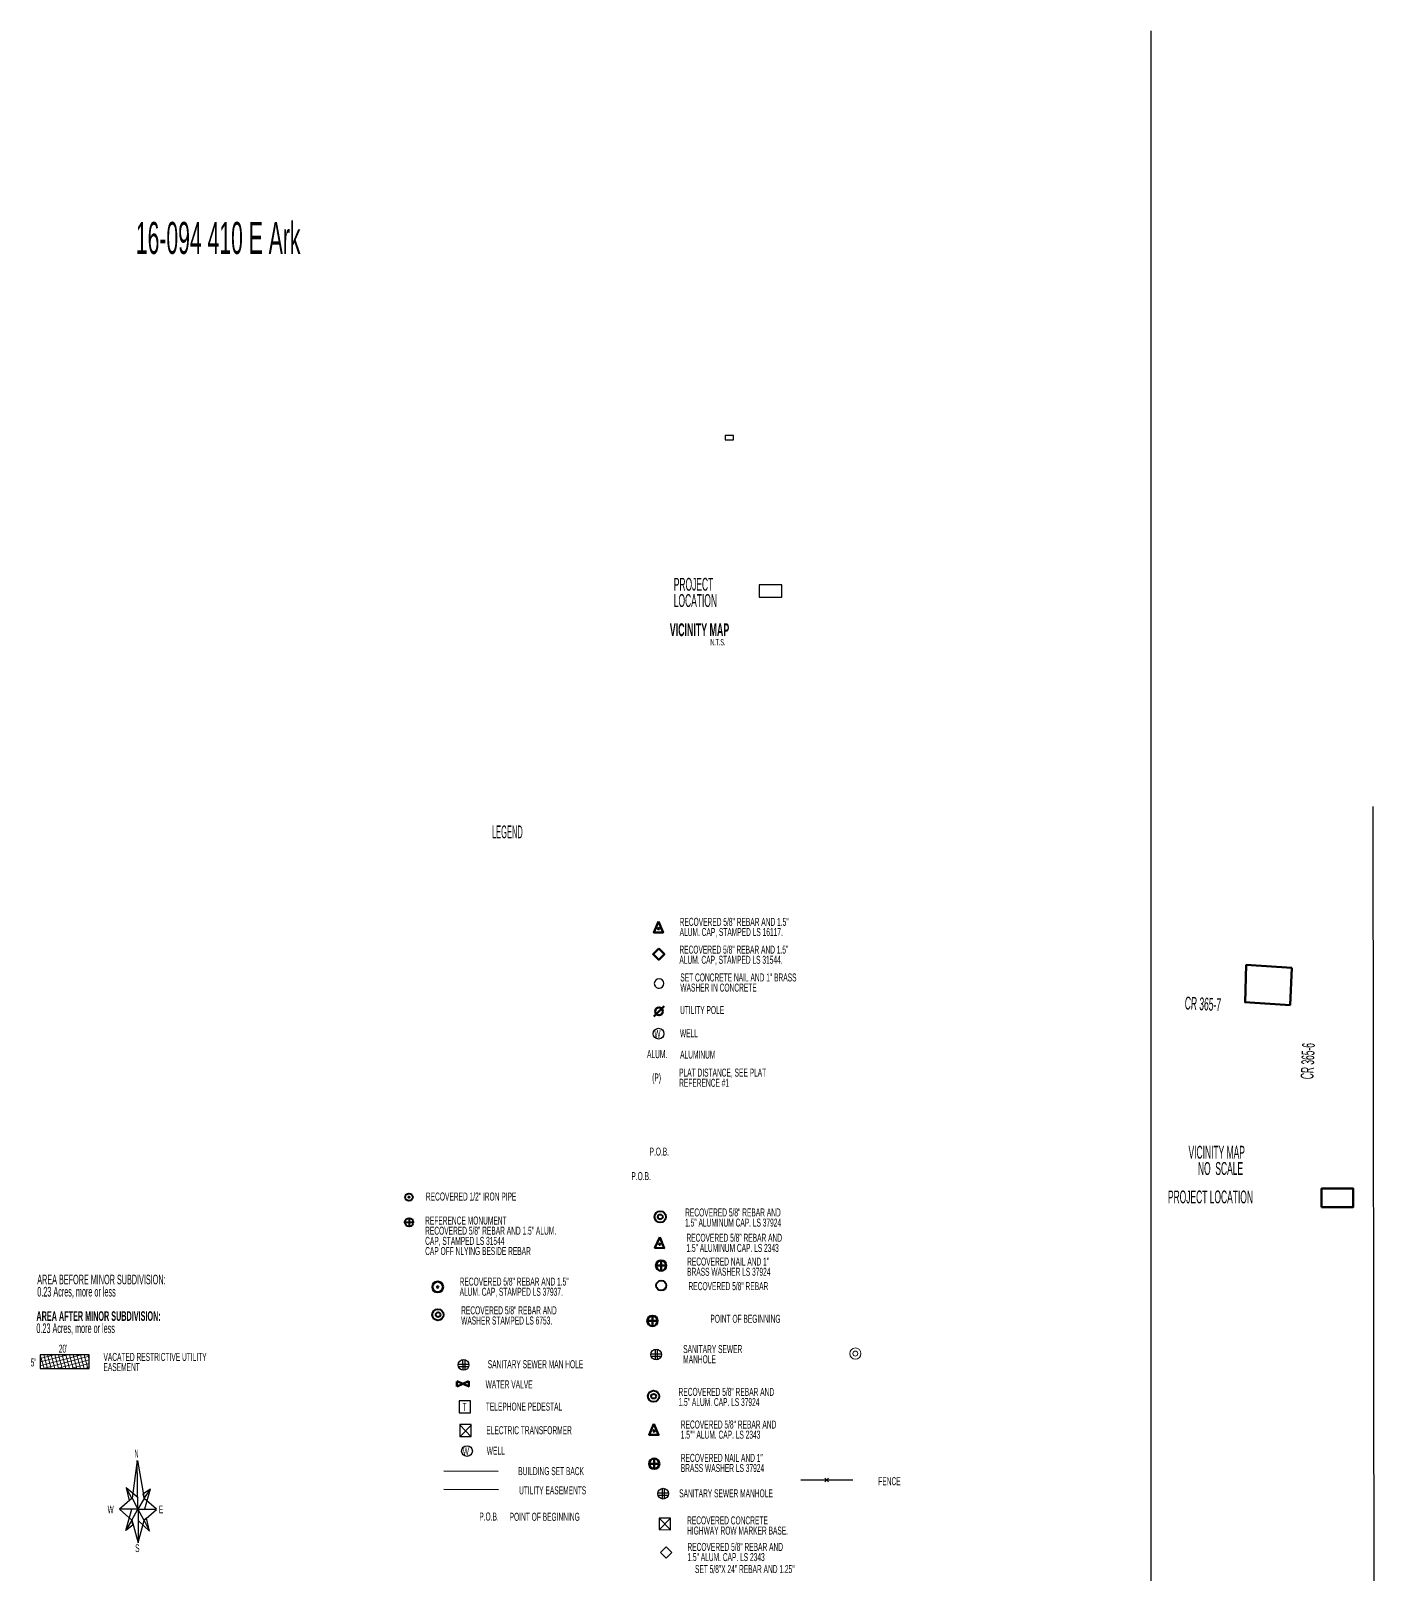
# Model space of a CAD drawing. Extents: x 2835785 to 2851632, y 1243954 to 1251877.
# Drawn here: x 2846998 to 2847568, y 1247109 to 1247764 of the extents above; entities that cross this region are included whole.
import ezdxf

# ---------------------------------------------------------------- set-up
doc = ezdxf.new("R2010")
doc.units = 0
doc.header["$MEASUREMENT"] = 0
doc.linetypes.add('Dash Dot2', pattern=[173.037249, 43.259311, -38.933378, 8.651862, -38.933386, 43.259311])
doc.linetypes.add('Dash3', pattern=[138.430138, 46.143378, -46.143378, 46.143378, -3.43795e-06])
for name, color, linetype, true_color in [('Layout', 5, 'Continuous', 0x0000ff), ('Lot_Line', 3, 'Continuous', 0x00ff00), ('Points', 3, 'Continuous', 0x00ff00), ('Text', 5, 'Continuous', 0x0000ff)]:
    doc.layers.add(name, color=color, linetype=linetype, true_color=true_color)
doc.styles.add('Abadi MT Condensed Light', font='txt', dxfattribs={"width": 0.383758, "height": 4.186666})
doc.styles.add('Arial29', font='arialbd.ttf', dxfattribs={"width": 0.384021, "height": 5.173333})
doc.styles.add('Arial30', font='arialbd.ttf', dxfattribs={"width": 0.383816, "height": 6.9})
doc.styles.add('Banjoman Open Bold1', font='txt', dxfattribs={"width": 0.383939, "height": 17.246666})

msp = doc.modelspace()

# ---------------------------------------------------------------- linework, layer by layer
at = {"layer": 'Layout', "color": 5, "linetype": 'ByBlock', "ltscale": 30, "true_color": 0x0000ff}
for p, q in [((2847473.07, 1247763.82), (2847473.07, 1246358.05)), ((2847043.31, 1247157.4), (2847046.17, 1247141.23)), ((2847043.56, 1247141.58), (2847038.49, 1247145.73)), ((2847048.76, 1247145.3), (2847046.27, 1247136.79)), ((2847040.99, 1247141.38), (2847035.62, 1247136.69)), ((2847038.36, 1247127.77), (2847040.85, 1247136.72)), ((2847040.85, 1247132.16), (2847043.54, 1247122.5)), ((2847048.38, 1247127.36), (2847043.54, 1247131.89)), ((2847046.07, 1247131.94), (2847051.43, 1247136.68))]:
    msp.add_line(p, q, dxfattribs=at)
at = {"layer": 'Layout', "color": 18, "linetype": 'ByBlock', "lineweight": 50, "ltscale": 30, "true_color": 0x000000}
for p, q in [((2847266.73, 1247350.15), (2847262.25, 1247345.67)), ((2847263.59, 1247240.05), (2847267.2, 1247240.04)), ((2847265.39, 1247241.77), (2847265.44, 1247238.22)), ((2847259.93, 1247216.6), (2847263.53, 1247216.59)), ((2847261.73, 1247218.33), (2847261.77, 1247214.78)), ((2847178.79, 1247188.79), (2847178.81, 1247190.86)), ((2847178.81, 1247191), (2847183.96, 1247188.78)), ((2847183.76, 1247191.06), (2847178.94, 1247188.73)), ((2847183.88, 1247188.73), (2847183.83, 1247191)), ((2847262.45, 1247157.74), (2847262.5, 1247154.19)), ((2847260.65, 1247156.01), (2847264.26, 1247156))]:
    msp.add_line(p, q, dxfattribs=at)
at = {"layer": 'Layout', "color": 18, "linetype": 'ByBlock', "lineweight": 40, "ltscale": 30, "true_color": 0x000000}
for p, q in [((2847156.68, 1247258.45), (2847160.29, 1247258.44)), ((2847158.48, 1247260.18), (2847158.52, 1247256.63))]:
    msp.add_line(p, q, dxfattribs=at)
at = {"layer": 'Layout', "color": 18, "linetype": 'ByBlock', "lineweight": 25, "ltscale": 30, "true_color": 0x000000}
for p, q in [((2847262.87, 1247204.59), (2847262.88, 1247200.13)), ((2847263.72, 1247204.57), (2847263.72, 1247200.17)), ((2847179.43, 1247198.25), (2847183.84, 1247198.24)), ((2847179.43, 1247197.25), (2847183.75, 1247197.26)), ((2847181.21, 1247200.18), (2847181.23, 1247195.72)), ((2847182.07, 1247200.16), (2847182.07, 1247195.75)), ((2847261.08, 1247202.66), (2847265.5, 1247202.66)), ((2847261.08, 1247201.67), (2847265.41, 1247201.68)), ((2847184.93, 1247172.5), (2847180.03, 1247167.5)), ((2847180.07, 1247172.52), (2847184.89, 1247167.48)), ((2847265.88, 1247145.54), (2847265.89, 1247141.08)), ((2847266.73, 1247145.52), (2847266.73, 1247141.12)), ((2847264.1, 1247143.61), (2847268.51, 1247143.61)), ((2847264.1, 1247142.62), (2847268.42, 1247142.63)), ((2847269.42, 1247132.94), (2847264.52, 1247127.94)), ((2847264.56, 1247132.96), (2847269.39, 1247127.93))]:
    msp.add_line(p, q, dxfattribs=at)
at = {"layer": 'Layout', "color": 5, "linetype": 'ByBlock', "lineweight": 25, "true_color": 0x0000ff}
for p, q in [((2847346.63, 1247149.06), (2847324.58, 1247149.06)), ((2847336.38, 1247149.84), (2847334.83, 1247148.28)), ((2847336.38, 1247148.28), (2847334.83, 1247149.84))]:
    msp.add_line(p, q, dxfattribs=at)
at = {"layer": 'Layout', "color": 5, "linetype": 'ByBlock', "ltscale": 30, "true_color": 0x0000ff}
for points in [[(2847292.58, 1247590.35), (2847296.06, 1247590.35), (2847296.06, 1247592.21), (2847292.58, 1247592.21), (2847292.58, 1247590.35)], [(2847306.98, 1247523.57), (2847316.61, 1247523.57), (2847316.61, 1247528.77), (2847306.98, 1247528.77), (2847306.98, 1247523.57)], [(2847002.11, 1247196.42), (2847022.89, 1247196.42), (2847022.89, 1247202.28), (2847002.11, 1247202.28), (2847002.11, 1247196.42)]]:
    msp.add_lwpolyline(points, dxfattribs=at)
at = {"layer": 'Layout', "color": 18, "linetype": 'ByBlock', "lineweight": 50, "ltscale": 30, "true_color": 0x000000}
for points in [[(2847264.29, 1247386.01), (2847266.24, 1247381.36), (2847262.23, 1247381.4), (2847264.29, 1247386.01)], [(2847264.39, 1247374.57), (2847262, 1247372.17), (2847264.39, 1247369.78), (2847266.79, 1247372.17), (2847264.39, 1247374.57)], [(2847264.78, 1247252.15), (2847266.74, 1247247.5), (2847262.72, 1247247.54), (2847264.78, 1247252.15)], [(2847262.36, 1247172.92), (2847264.31, 1247168.28), (2847260.3, 1247168.31), (2847262.36, 1247172.92)]]:
    msp.add_lwpolyline(points, dxfattribs=at)
at = {"layer": 'Layout', "color": 5, "linetype": 'ByBlock', "lineweight": 120, "ltscale": 30, "true_color": 0x0000ff}
msp.add_lwpolyline([(2847545.46, 1247264.89), (2847558.92, 1247264.89), (2847558.92, 1247272.77), (2847545.46, 1247272.77), (2847545.46, 1247264.89)], dxfattribs=at)
at = {"layer": 'Layout', "color": 5, "linetype": 'ByBlock', "lineweight": 0, "ltscale": 30, "true_color": 0x0000ff}
for points in [[(2847002.11, 1247202.28), (2847002.11, 1247202.28)], [(2847002.11, 1247200.73), (2847007.91, 1247202.28)], [(2847002.11, 1247199.18), (2847013.71, 1247202.28)], [(2847002.11, 1247197.62), (2847019.5, 1247202.28)], [(2847002.11, 1247202.22), (2847003.67, 1247196.42)], [(2847002.11, 1247196.42), (2847002.11, 1247196.42)], [(2847003.43, 1247196.42), (2847022.89, 1247201.64)], [(2847003.65, 1247202.28), (2847005.22, 1247196.42)], [(2847005.2, 1247202.28), (2847006.77, 1247196.42)], [(2847006.76, 1247202.28), (2847008.33, 1247196.42)], [(2847008.31, 1247202.28), (2847009.88, 1247196.42)], [(2847009.22, 1247196.42), (2847022.89, 1247200.08)], [(2847009.86, 1247202.28), (2847011.43, 1247196.42)], [(2847011.41, 1247202.28), (2847012.98, 1247196.42)], [(2847012.97, 1247202.28), (2847014.54, 1247196.42)], [(2847014.52, 1247202.28), (2847016.09, 1247196.42)], [(2847015.02, 1247196.42), (2847022.89, 1247198.53)], [(2847016.07, 1247202.28), (2847017.64, 1247196.42)], [(2847017.63, 1247202.28), (2847019.2, 1247196.42)], [(2847019.18, 1247202.28), (2847020.75, 1247196.42)], [(2847020.73, 1247202.28), (2847022.3, 1247196.42)], [(2847020.81, 1247196.42), (2847022.89, 1247196.98)], [(2847022.28, 1247202.28), (2847022.89, 1247200.03)]]:
    msp.add_lwpolyline(points, dxfattribs=at)
at = {"layer": 'Layout', "color": 18, "linetype": 'ByBlock', "lineweight": 25, "ltscale": 30, "true_color": 0x000000}
for points in [[(2847179.77, 1247182.67), (2847179.71, 1247177.62), (2847184.6, 1247177.59), (2847184.6, 1247182.67), (2847179.77, 1247182.67)], [(2847180.02, 1247172.62), (2847179.96, 1247167.57), (2847184.84, 1247167.54), (2847184.84, 1247172.62), (2847180.02, 1247172.62)], [(2847264.56, 1247133), (2847264.52, 1247128.06), (2847269.39, 1247127.93), (2847269.38, 1247133), (2847264.56, 1247133)], [(2847267.53, 1247120.79), (2847265.14, 1247118.4), (2847267.53, 1247116), (2847269.93, 1247118.4), (2847267.53, 1247120.79)]]:
    msp.add_lwpolyline(points, dxfattribs=at)
at = {"layer": 'Layout', "color": 5, "linetype": 'Dash Dot2', "lineweight": 30, "ltscale": 30, "true_color": 0x0000ff}
msp.add_lwpolyline([(2847173.18, 1247152.98), (2847196.25, 1247152.94)], dxfattribs=at)
at = {"layer": 'Layout', "color": 5, "linetype": 'Dash3', "lineweight": 30, "ltscale": 30, "true_color": 0x0000ff}
msp.add_lwpolyline([(2847173.3, 1247145.17), (2847196.37, 1247145.14)], dxfattribs=at)
at = {"layer": 'Layout', "color": 5, "linetype": 'ByBlock', "lineweight": 50, "ltscale": 30, "true_color": 0x0000ff}
for centre, radius in [((2847264.33, 1247383), 0.3), ((2847264.82, 1247249.14), 0.3), ((2847170.64, 1247230.99), 0.313), ((2847262.4, 1247169.92), 0.3)]:
    msp.add_circle(centre, radius, dxfattribs=at)
at = {"layer": 'Layout', "color": 18, "linetype": 'ByBlock', "lineweight": 50, "ltscale": 30, "true_color": 0x000000}
for centre, radius in [((2847264.49, 1247347.91), 1.67), ((2847265.39, 1247240.05), 2.19), ((2847170.63, 1247231), 2.26), ((2847261.72, 1247216.6), 2.19), ((2847262.45, 1247156.02), 2.19)]:
    msp.add_circle(centre, radius, dxfattribs=at)
at = {"layer": 'Layout', "color": 18, "linetype": 'ByBlock', "lineweight": 25, "ltscale": 30, "true_color": 0x000000}
for centre in [(2847264.31, 1247338.45), (2847263.26, 1247202.36), (2847181.6, 1247197.95), (2847183.06, 1247161.41), (2847266.27, 1247143.32)]:
    msp.add_circle(centre, 2.27, dxfattribs=at)
at = {"layer": 'Layout', "color": 18, "linetype": 'ByBlock', "lineweight": 40, "ltscale": 30, "true_color": 0x000000}
for centre, radius in [((2847158.44, 1247269.08), 1.59), ((2847158.46, 1247269.1), 0.284), ((2847265.01, 1247260.75), 2.41), ((2847265.04, 1247260.76), 1.01), ((2847158.48, 1247258.45), 1.79), ((2847265.42, 1247231.59), 2.12), ((2847170.75, 1247219.23), 2.41), ((2847170.79, 1247219.24), 1.01), ((2847262.2, 1247184.64), 2.41), ((2847262.23, 1247184.65), 1.01)]:
    msp.add_circle(centre, radius, dxfattribs=at)
at = {"layer": 'Layout', "color": 18, "linetype": 'ByBlock', "lineweight": 0, "ltscale": 30, "true_color": 0x000000}
for radius in [2.4, 1.07]:
    msp.add_circle((2847347.75, 1247202.75), radius, dxfattribs=at)
at = {"layer": 'Layout', "color": 5, "linetype": 'ByBlock', "ltscale": 30, "true_color": 0x0000ff}
for start, end in [(90.00014, 180.00013), (0.00002, 89.99998), (179.99985, 269.99986), (270.00014, 0.00014)]:
    msp.add_arc((2847264.5, 1247359.75), 2.01, start, end, dxfattribs=at)
at = {"layer": 'Lot_Line', "color": 3, "linetype": 'ByBlock', "ltscale": 30, "true_color": 0x00ff00}
msp.add_line((2847567.21, 1247434.81), (2847568.19, 1246645.24), dxfattribs=at)
for points in [[(2847043.53, 1247136.69), (2847043.25, 1247157.4), (2847040.99, 1247141.37), (2847040.99, 1247141.44), (2847043.53, 1247136.69)], [(2847040.98, 1247141.4), (2847038.5, 1247145.73), (2847039.85, 1247140.42), (2847039.88, 1247140.42), (2847040.98, 1247141.4)], [(2847046.17, 1247141.21), (2847048.77, 1247145.3), (2847045.65, 1247143.12), (2847046.18, 1247141.22), (2847046.17, 1247141.21)], [(2847043.53, 1247136.7), (2847051.42, 1247136.7), (2847046.14, 1247141.26), (2847046.18, 1247141.26), (2847043.53, 1247136.7)], [(2847043.51, 1247136.7), (2847035.62, 1247136.7), (2847040.89, 1247132.14), (2847040.86, 1247132.14), (2847043.51, 1247136.7)], [(2847040.86, 1247132.14), (2847038.38, 1247127.78), (2847041.41, 1247130.15), (2847040.85, 1247132.14), (2847040.86, 1247132.14)], [(2847043.54, 1247136.68), (2847043.54, 1247122.57), (2847046.09, 1247132), (2847046.09, 1247131.94), (2847043.54, 1247136.68)], [(2847046.08, 1247131.95), (2847048.39, 1247127.37), (2847047.14, 1247132.88), (2847046.07, 1247131.95), (2847046.08, 1247131.95)]]:
    msp.add_lwpolyline(points, dxfattribs=at)
at = {"layer": 'Text', "color": 5, "linetype": 'ByBlock', "lineweight": 200, "ltscale": 30, "true_color": 0x0000ff}
for p, q in [((2847513.45, 1247367.65), (2847513.1, 1247351.63)), ((2847532.82, 1247366.41), (2847513.45, 1247367.65)), ((2847532.11, 1247350.57), (2847532.82, 1247366.41)), ((2847512.92, 1247351.8), (2847532.11, 1247350.57))]:
    msp.add_line(p, q, dxfattribs=at)

# ---------------------------------------------------------------- texts
at = {"layer": 'Layout'}
for s, height, width, p in [('PROJECT ', 5.432, 0.493846, (2847270.75, 1247526.35)), ('LOCATION', 5.432, 0.493846, (2847270.75, 1247519.45)), ('N.T.S.', 2.715, 0.494403, (2847286.27, 1247503.17)), ('LEGEND', 5.452, 0.400365, (2847193.65, 1247421.31)), ('RECOVERED 5/8" REBAR AND 1.5" ', 3.395, 0.493735, (2847273.24, 1247384.18)), ('ALUM. CAP, STAMPED LS 16117.', 3.395, 0.493735, (2847273.24, 1247379.87)), ('RECOVERED 5/8" REBAR AND 1.5" ', 3.395, 0.493735, (2847273.13, 1247372.4)), ('ALUM. CAP, STAMPED LS 31544.', 3.395, 0.493735, (2847273.13, 1247368.09)), ('SET CONCRETE NAIL AND 1" BRASS ', 3.395, 0.493735, (2847273.54, 1247360.6)), ('WASHER IN CONCRETE', 3.395, 0.493735, (2847273.54, 1247356.29)), ('UTILITY POLE', 3.395, 0.493735, (2847273.42, 1247346.77)), ('WELL', 3.395, 0.493735, (2847273.37, 1247336.95)), ('W', 3.39, 0.493735, (2847262.5, 1247336.68)), ('ALUM.', 3.395, 0.493735, (2847259.41, 1247328.06)), ('ALUMINUM', 3.395, 0.493735, (2847273.44, 1247327.9)), ('(P)', 3.395, 0.493735, (2847261.59, 1247318.17)), ('PLAT DISTANCE, SEE PLAT ', 3.395, 0.493735, (2847273.03, 1247320.24)), ('REFERENCE #1', 3.395, 0.493735, (2847273.03, 1247315.92)), ('P.O.B.', 3.395, 0.493735, (2847260.48, 1247286.74)), ('VICINITY MAP', 5.4317, 0.493846, (2847489.05, 1247285.44)), ('NO  SCALE', 5.432, 0.493846, (2847493.05, 1247278.54)), ('P.O.B.', 3.395, 0.493735, (2847252.78, 1247276.33)), ('RECOVERED 1/2" IRON PIPE', 3.395, 0.493735, (2847165.63, 1247267.67)), ('PROJECT LOCATION', 5.4317, 0.493846, (2847480.31, 1247266.48)), ('RECOVERED 5/8" REBAR AND ', 3.395, 0.493735, (2847275.58, 1247260.92)), ('REFERENCE MONUMENT', 3.395, 0.493735, (2847165.3, 1247257.49)), ('RECOVERED 5/8" REBAR AND 1.5" ALUM. ', 3.395, 0.493735, (2847165.3, 1247253.18)), ('1.5" ALUMINUM CAP. LS 37924', 3.395, 0.493735, (2847275.58, 1247256.61)), ('CAP, STAMPED LS 31544', 3.395, 0.493735, (2847165.3, 1247248.86)), ('1.5" ALUMINUM CAP. LS 2343', 3.395, 0.493735, (2847276.13, 1247245.87)), ('RECOVERED 5/8" REBAR AND ', 3.395, 0.493735, (2847276.13, 1247250.19)), ('CAP OFF NLYING BESIDE REBAR', 3.395, 0.493735, (2847165.3, 1247244.55)), ('RECOVERED NAIL AND 1" ', 3.395, 0.493735, (2847276.41, 1247240.08)), ('AREA BEFORE MINOR SUBDIVISION:', 4.0733, 0.494032, (2847000.81, 1247232.13)), ('BRASS WASHER LS 37924', 3.395, 0.493735, (2847276.41, 1247235.76)), ('0.23 Acres, more or less', 4.0733, 0.494032, (2847000.81, 1247226.96)), ('ALUM. CAP, STAMPED LS 37937.', 3.395, 0.493735, (2847179.94, 1247227.27)), ('RECOVERED 5/8" REBAR AND 1.5" ', 3.395, 0.493735, (2847179.94, 1247231.58)), ('RECOVERED 5/8" REBAR  ', 3.395, 0.493735, (2847277, 1247229.65)), ('RECOVERED 5/8" REBAR AND ', 3.395, 0.493735, (2847180.58, 1247219.39)), ('WASHER STAMPED LS 6753.', 3.395, 0.493735, (2847180.58, 1247215.08)), ('POINT OF BEGINNING', 3.395, 0.493735, (2847286.29, 1247215.81)), ('0.23 Acres, more or less', 4.0733, 0.494032, (2847000.45, 1247211.46)), ("20'", 3.395, 0.493735, (2847009.94, 1247203.13)), ('VACATED RESTRICTIVE UTILITY ', 3.395, 0.493735, (2847028.89, 1247199.63)), ('SANITARY SEWER ', 3.395, 0.493735, (2847274.75, 1247202.96)), ("5'", 3.395, 0.493735, (2846998.01, 1247197.3)), ('EASEMENT', 3.395, 0.493735, (2847028.89, 1247195.32)), ('SANITARY SEWER MAN HOLE', 3.395, 0.493735, (2847191.87, 1247196.55)), ('MANHOLE', 3.395, 0.493735, (2847274.75, 1247198.65)), ('WATER VALVE', 3.395, 0.493735, (2847190.95, 1247187.98)), ('1.5" ALUM. CAP. LS 37924', 3.395, 0.493735, (2847272.77, 1247180.49)), ('RECOVERED 5/8" REBAR AND ', 3.395, 0.493735, (2847272.77, 1247184.81)), ('T', 3.39, 0.493735, (2847181.09, 1247178.43)), ('TELEPHONE PEDESTAL', 3.395, 0.493735, (2847191.05, 1247178.56)), ('ELECTRIC TRANSFORMER', 3.395, 0.493735, (2847191.25, 1247168.54)), ('1.5"" ALUM. CAP. LS 2343', 3.395, 0.493735, (2847273.71, 1247166.65)), ('RECOVERED 5/8" REBAR AND ', 3.395, 0.493735, (2847273.71, 1247170.96)), ('W', 3.39, 0.493735, (2847181.26, 1247159.65)), ('WELL', 3.395, 0.493735, (2847191.43, 1247159.85)), ('RECOVERED NAIL AND 1" ', 3.395, 0.493735, (2847273.73, 1247156.82)), ('BUILDING SET BACK', 3.395, 0.493735, (2847204.79, 1247151.19)), ('BRASS WASHER LS 37924', 3.395, 0.493735, (2847273.73, 1247152.51)), ('UTILITY EASEMENTS', 3.395, 0.493735, (2847205.14, 1247143.04)), ('SANITARY SEWER MANHOLE', 3.395, 0.493735, (2847273.05, 1247141.77)), ('FENCE', 3.395, 0.493735, (2847357.48, 1247146.92)), ('RECOVERED CONCRETE ', 3.395, 0.493735, (2847276.39, 1247130.3)), ('HIGHWAY ROW MARKER BASE.', 3.395, 0.493735, (2847276.39, 1247125.98)), ('1.5" ALUM. CAP. LS 2343', 3.395, 0.493735, (2847276.54, 1247114.73)), ('RECOVERED 5/8" REBAR AND ', 3.395, 0.493735, (2847276.54, 1247119.04)), ('SET 5/8"X 24" REBAR AND 1.25" ', 3.395, 0.493735, (2847279.75, 1247109.65))]:
    msp.add_text(s, height=height, dxfattribs=dict(at, width=width)).set_placement(p)
for s, height, style, width, p in [('VICINITY MAP', 5.4317, 'Arial30', 0.493846, (2847269.07, 1247507.07)), ('AREA AFTER MINOR SUBDIVISION:', 4.0733, 'Arial29', 0.494032, (2847000.45, 1247216.63))]:
    msp.add_text(s, height=height, dxfattribs=dict(at, style=style, width=width)).set_placement(p)
at = {"layer": 'Layout', "width": 0.493846}
for s, rotation, p in [('CR 365-7', 357.10357, (2847487.35, 1247348.76)), ('CR 365-6', 87.61178, (2847542.01, 1247319.03))]:
    msp.add_text(s, height=5.432, rotation=rotation, dxfattribs=at).set_placement(p)
at = {"layer": 'Points', "style": 'Banjoman Open Bold1', "width": 0.493958}
msp.add_text('16-094 410 E Ark', height=13.5783, dxfattribs=at).set_placement((2847042.62, 1247669.2))
at = {"layer": 'Text', "style": 'Abadi MT Condensed Light', "width": 0.49365}
msp.add_text('N', height=3.3, dxfattribs=at).set_placement((2847042.06, 1247158.66))
at = {"layer": 'Text'}
for s, height, width, p in [('W', 3.3, 0.49365, (2847030.66, 1247134.98)), ('E', 3.3, 0.49365, (2847052.39, 1247134.98)), ('P.O.B.', 3.395, 0.493735, (2847188.28, 1247131.93)), ('POINT OF BEGINNING', 3.395, 0.493735, (2847201.15, 1247131.82)), ('S', 3.3, 0.49365, (2847042.36, 1247118.55))]:
    msp.add_text(s, height=height, dxfattribs=dict(at, width=width)).set_placement(p)

doc.saveas('drawing.dxf')
